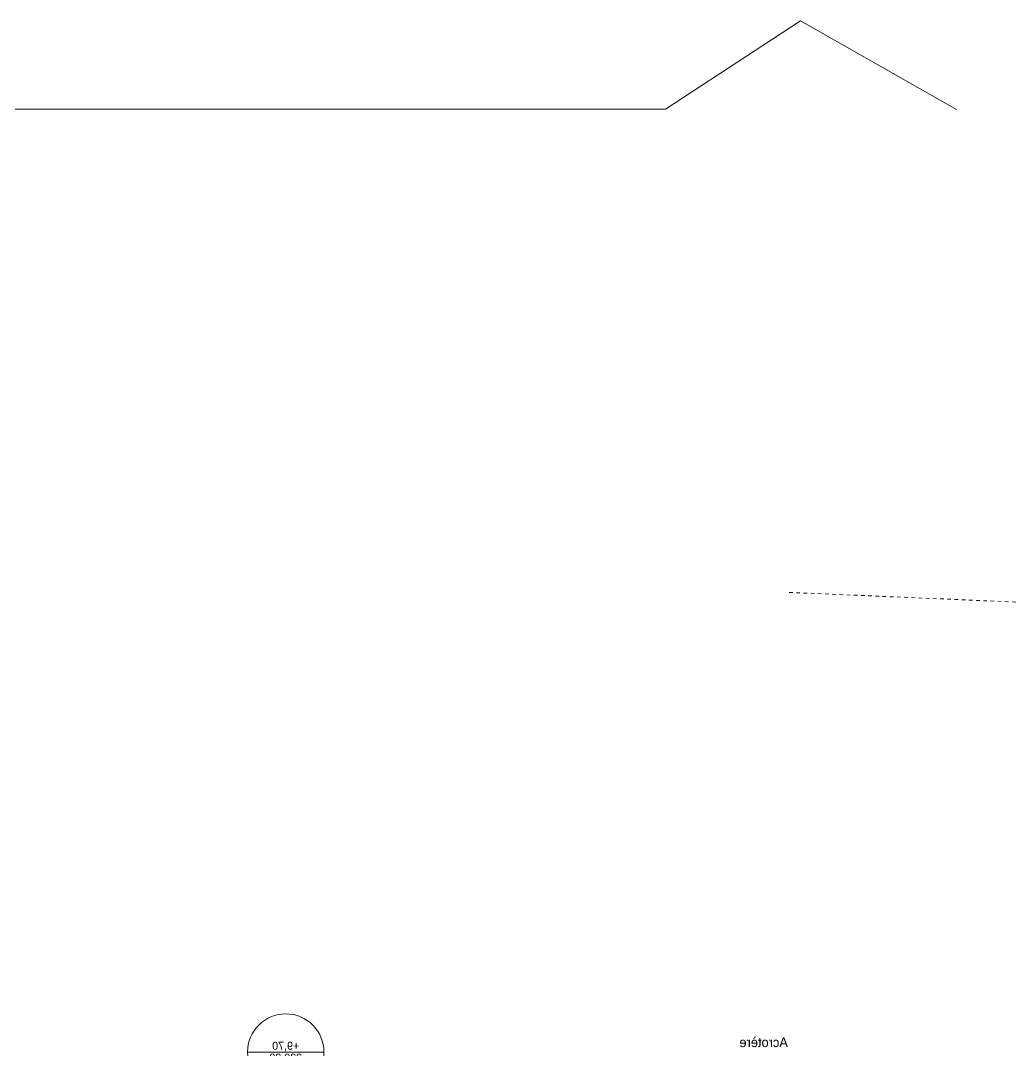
# Model space of a CAD drawing. Header units: centimetres. Extents: x -6341 to 23117, y -10090 to 8065.
# Drawn here: x 2089 to 3548, y -4068 to -2554 of the extents above; entities that cross this region are included whole.
import ezdxf

# ---------------------------------------------------------------- set-up
doc = ezdxf.new("R2010")
doc.units = ezdxf.units.CM
doc.header["$LTSCALE"] = 12.7
doc.linetypes.add('VW-01', pattern=[0.83312, 0.41656, -0.41656])
for name, color, linetype, lineweight in [('B Général', 7, 'Continuous', 5), ('C ANNOTATIONS-cotation', 7, 'Continuous', 5), ('C ANNOTATIONS-niveaux', 7, 'Continuous', 5)]:
    doc.layers.add(name, color=color, linetype=linetype, lineweight=lineweight)
doc.styles.add('Eurostile', font='')
doc.styles.get('Eurostile').set_extended_font_data('Eurostile')

# ---------------------------------------------------------------- blocks, each defined once
blk = doc.blocks.new('Alti BAT A ACCROTERE')
at = {"layer": 'C ANNOTATIONS-niveaux', "color": 7, "linetype": 'Continuous', "lineweight": 5}
blk.add_line((-55.9, -9), (56.6, -9), dxfattribs=at)
blk.add_circle((0.3, -9), 56.2, dxfattribs=at)
at = {"layer": 'C ANNOTATIONS-niveaux', "color": 7, "attachment_point": 2, "rotation": 0, "line_spacing_factor": 0.894142, "style": 'Eurostile'}
for s, insert, char_height in [('+9,70', (0.3, 6.2), 11.77), ('230.20', (0.3, -11.2), 11.77), ('Ngf', (0.3, -28.5), 10.59)]:
    blk.add_mtext(s, dxfattribs=dict(at, insert=insert, char_height=char_height))
blk = doc.blocks.new('Niveaux bat A')
at = {"layer": 'B Général', "color": 7}
blk.add_blockref('Alti BAT A ACCROTERE', (272, 1488), dxfattribs=at)
at = {"layer": 'B Général', "insert": (-465.9, 1500.5), "char_height": 14.12, "attachment_point": 1, "line_spacing_factor": 0.894142, "style": 'Eurostile'}
blk.add_mtext('Acrotère', dxfattribs=at)

msp = doc.modelspace()

# ---------------------------------------------------------------- linework, layer by layer
at = {"layer": 'B Général', "color": 7, "linetype": 'Continuous', "lineweight": 5, "flags": 128}
msp.add_lwpolyline([(3464.57, -2684.6), (3235.22, -2554.43), (3036.85, -2684.13), (-5913.15, -2684.13), (-6142.5, -2553.96), (-6340.87, -2683.65)], dxfattribs=at)
at = {"layer": 'B Général', "color": 1, "linetype": 'VW-01', "lineweight": 18, "true_color": 0xff0000, "flags": 128}
msp.add_lwpolyline([(3218.55, -3394.45), (3639.07, -3412.37), (3697.06, -3412.37), (4305.16, -3631.37), (5728.9, -3981.37), (6024.19, -4007.37), (7141.44, -4273.37), (7432.73, -4293.37), (7657.15, -4354.37), (8171.12, -4454.37), (9208.15, -4640.37), (9833.24, -4742.37), (10239.19, -4880.37), (10650.34, -4886.37), (10852.97, -4913.64), (10902.93, -4913.64)], dxfattribs=at)

# ---------------------------------------------------------------- block references
at = {"layer": 'C ANNOTATIONS-cotation', "color": 7, "xscale": -1}
msp.add_blockref('Niveaux bat A', (2750.84, -5549.2), dxfattribs=at)

doc.saveas('drawing.dxf')
